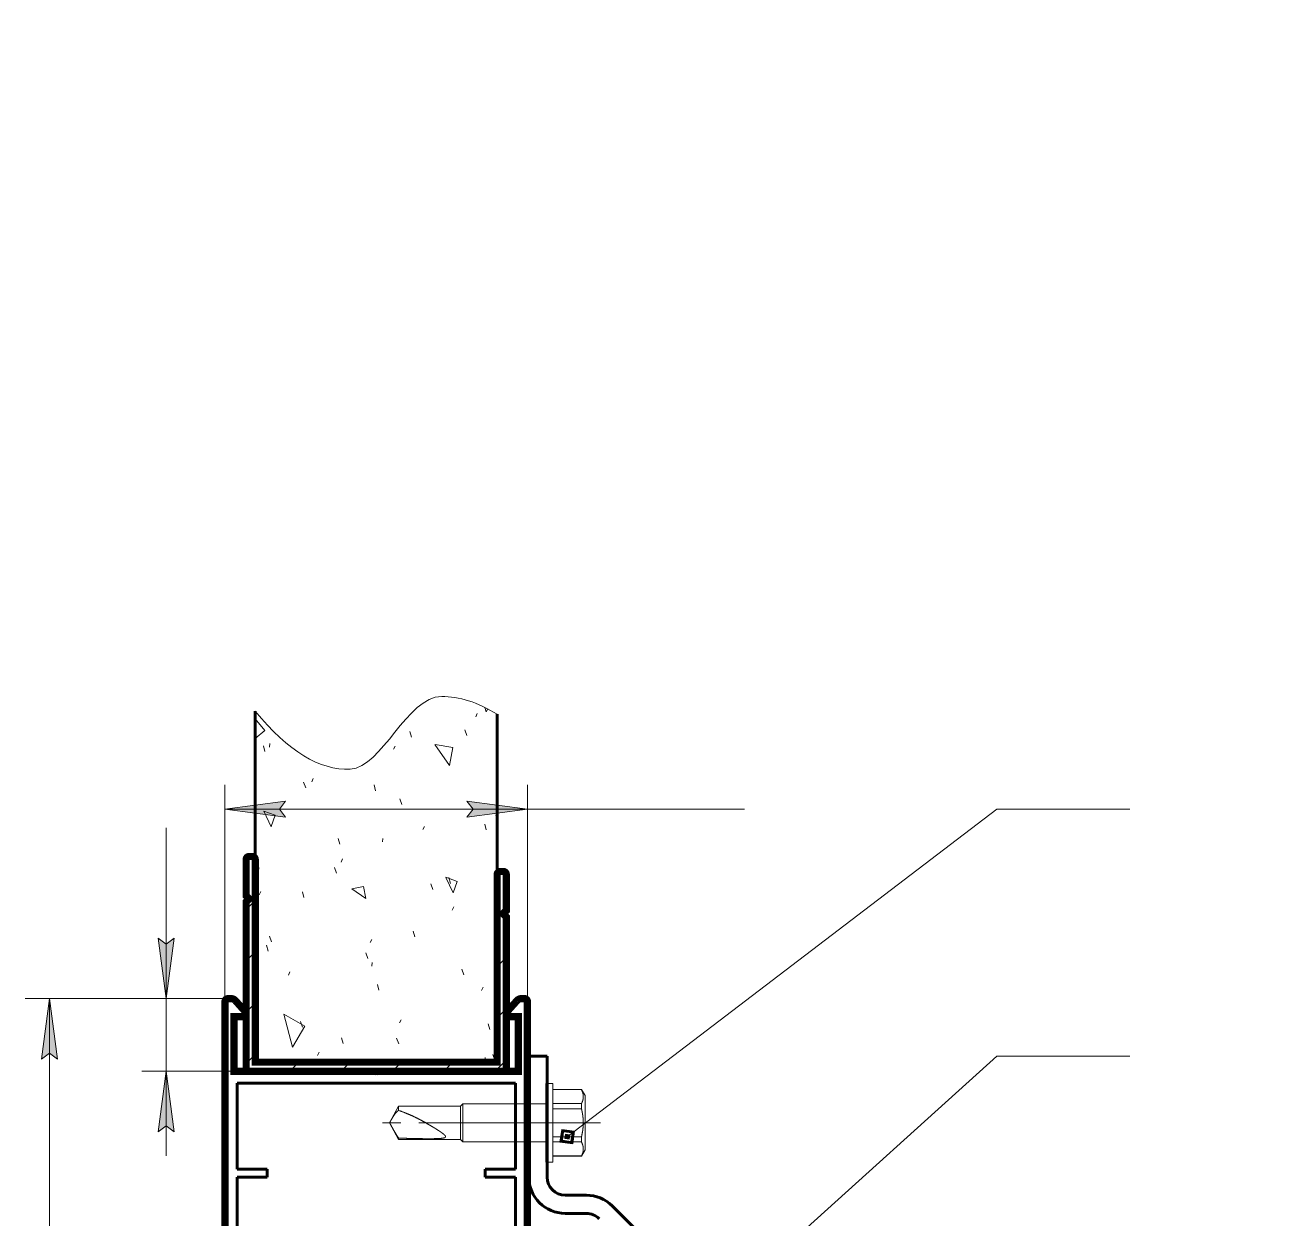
# Model space of a CAD drawing. Header units: millimetres. Extents: x 0 to 841, y 0 to 594.
# Drawn here: x 360.7 to 465, y 144 to 242.7 of the extents above; entities that cross this region are included whole.
import ezdxf

# ---------------------------------------------------------------- set-up
doc = ezdxf.new("R2010")
doc.units = ezdxf.units.MM
for name, pattern in [('K5LT32768', [0]), ('K5LT32770', [0]), ('K5LT_AXLED', [19.5, 15, -1.5, 1.5, -1.5]), ('K5LT_BASIC', [0]), ('K5LT_THIN', [0]), ('K5LT_THIN_INCLUDED_TO_HATCHING', [0])]:
    doc.linetypes.add(name, pattern=pattern)
doc.layers.add('Системный слой', color=7, linetype='Continuous')

# ---------------------------------------------------------------- blocks, each defined once
blk = doc.blocks.new('U92')
at = {"layer": 'Системный слой', "color": 30, "linetype": 'K5LT_AXLED', "lineweight": 18, "true_color": 0xff8000}
for p, q in [((404.3, 154.71), (406.66, 154.71)), ((404.3, 154.7), (406.66, 154.7)), ((406.66, 154.71), (406.95, 154.21)), ((406.66, 154.7), (406.66, 154.71)), ((396.85, 153.53), (396.65, 153.33)), ((403.7, 153.53), (396.85, 153.53)), ((396.85, 153.53), (396.85, 150.38)), ((404.3, 153.55), (406.66, 153.55)), ((406.66, 153.1), (406.66, 153.55)), ((391.53, 153.33), (390.8, 151.96)), ((396.65, 153.33), (391.53, 153.33)), ((391.53, 153.33), (391.53, 152.98)), ((396.65, 150.58), (396.65, 153.33)), ((404.3, 153.1), (406.66, 153.1)), ((391.53, 150.58), (390.8, 151.96)), ((391.53, 150.7), (391.53, 150.58)), ((396.65, 150.58), (391.53, 150.58)), ((396.85, 150.38), (396.65, 150.58)), ((403.7, 150.38), (396.85, 150.38)), ((404.3, 150.81), (406.66, 150.81)), ((404.3, 150.37), (406.66, 150.37)), ((406.66, 150.37), (406.66, 150.81)), ((406.66, 149.21), (406.95, 149.71)), ((403.7, 148.71), (404.3, 148.71)), ((404.3, 149.22), (406.66, 149.22)), ((404.3, 149.21), (406.66, 149.21)), ((406.66, 149.21), (406.66, 149.22))]:
    blk.add_line(p, q, dxfattribs=at)
for points, knots in [([(406.66, 153.55), (406.69, 153.61), (406.73, 153.71), (406.77, 153.83), (406.79, 153.93), (406.8, 154.03), (406.8, 154.12), (406.8, 154.22), (406.79, 154.32), (406.77, 154.41), (406.73, 154.54), (406.69, 154.63), (406.66, 154.7)], [0, 0, 0, 0, 2.165084, 3.247765, 4.330633, 5.413593, 6.496834, 7.58026, 8.663966, 9.747765, 10.83175, 13, 13, 13, 13]), ([(390.8, 151.96), (390.83, 152.02), (390.88, 152.11), (390.95, 152.24), (391.02, 152.35), (391.1, 152.48), (391.18, 152.61), (391.27, 152.73), (391.34, 152.81), (391.43, 152.9), (391.49, 152.95), (391.53, 152.98)], [0, 0, 0, 0, 1.504176, 2.392626, 3.46464, 4.710724, 6.206453, 7.620947, 8.883179, 9.895758, 12, 12, 12, 12]), ([(391.53, 152.98), (391.72, 152.92), (392.05, 152.8), (392.55, 152.59), (393.03, 152.36), (393.5, 152.12), (393.9, 151.89), (394.2, 151.71), (394.41, 151.59), (394.57, 151.49), (394.69, 151.41), (394.81, 151.34), (394.91, 151.27), (395.01, 151.21), (395.08, 151.15), (395.15, 151.1), (395.21, 151.06), (395.26, 151.02), (395.3, 150.98), (395.34, 150.94), (395.38, 150.91), (395.4, 150.88), (395.41, 150.86), (395.42, 150.84), (395.43, 150.82), (395.43, 150.8), (395.42, 150.79), (395.41, 150.77), (395.4, 150.75), (395.37, 150.73), (395.34, 150.72), (395.3, 150.71), (395.25, 150.7), (395.2, 150.69), (395.13, 150.68), (395.05, 150.67), (394.96, 150.66), (394.85, 150.66), (394.71, 150.65), (394.56, 150.65), (394.38, 150.64), (394.2, 150.64), (394.02, 150.64), (393.84, 150.64), (393.64, 150.64), (393.42, 150.65), (393.16, 150.65), (392.76, 150.66), (392.21, 150.67), (391.76, 150.69), (391.53, 150.7)], [0, 0, 0, 0, 3.695674, 6.493974, 9.736498, 13.007954, 15.764358, 17.743186, 19.110548, 20.060766, 20.959179, 21.769647, 22.543978, 23.218085, 23.828109, 24.346105, 24.836155, 25.252922, 25.624352, 26.024358, 26.379929, 26.691066, 26.874208, 27.047701, 27.238697, 27.448683, 27.667991, 27.867967, 28.079474, 28.320733, 28.601801, 28.89542, 29.204128, 29.546194, 29.941906, 30.417557, 30.96798, 31.628115, 32.389595, 33.304905, 34.368495, 35.451313, 36.479219, 37.489156, 38.581158, 39.912937, 41.402425, 43.125267, 46.873525, 51, 51, 51, 51]), ([(406.8, 151.96), (406.8, 152.05), (406.8, 152.2), (406.78, 152.41), (406.76, 152.6), (406.72, 152.84), (406.68, 153.01), (406.66, 153.1)], [0, 0, 0, 0, 2, 3, 4.333333, 6, 8, 8, 8, 8]), ([(391.53, 150.7), (391.47, 150.79), (391.36, 150.97), (391.2, 151.23), (391.08, 151.45), (390.95, 151.67), (390.86, 151.85), (390.8, 151.96)], [0, 0, 0, 0, 1.82277, 3.891909, 4.975416, 6.027865, 8, 8, 8, 8]), ([(406.66, 150.81), (406.68, 150.91), (406.72, 151.08), (406.76, 151.32), (406.78, 151.51), (406.8, 151.72), (406.8, 151.86), (406.8, 151.96)], [0, 0, 0, 0, 2, 3.666667, 5, 6, 8, 8, 8, 8]), ([(406.66, 149.22), (406.69, 149.28), (406.73, 149.38), (406.77, 149.5), (406.79, 149.6), (406.8, 149.7), (406.8, 149.79), (406.8, 149.89), (406.79, 149.99), (406.77, 150.08), (406.73, 150.21), (406.69, 150.3), (406.66, 150.37)], [0, 0, 0, 0, 2.165084, 3.247765, 4.330633, 5.413593, 6.496834, 7.58026, 8.663966, 9.747765, 10.83175, 13, 13, 13, 13])]:
    blk.add_open_spline(points, degree=3, knots=knots, dxfattribs=at)
blk.add_open_spline([(406.95, 149.71), (406.95, 151.96), (406.95, 154.21)], degree=1, dxfattribs=at)

msp = doc.modelspace()

# ---------------------------------------------------------------- hatches: boundary and pattern name
at = {"layer": 'Системный слой'}
for points in [[(382.19, 177.23), (381.69, 177.88), (382.19, 178.54), (377.19, 177.88)], [(402.19, 177.88), (397.19, 178.54), (397.69, 177.88), (397.19, 177.23)], [(372.32, 162.22), (372.98, 167.22), (372.32, 166.72), (371.66, 167.22)], [(363.34, 157.22), (362.68, 162.22), (362.02, 157.22), (362.68, 157.72)], [(372.98, 151.22), (372.32, 156.22), (371.66, 151.22), (372.32, 151.72)]]:
    msp.add_hatch(color=7, dxfattribs=at).paths.add_polyline_path(points)
h = msp.add_hatch(color=7, dxfattribs=at)
h.paths.add_polyline_path([(405.93, 150.22), (406.07, 151.27), (405.02, 151.41), (404.88, 150.36)])
h.paths.add_polyline_path([(405.88, 151.12), (405.78, 150.41), (405.08, 150.51), (405.17, 151.21)])
h.paths.add_polyline_path([(405.68, 150.96), (405.63, 150.61), (405.28, 150.66), (405.33, 151.01)])

# ---------------------------------------------------------------- linework, layer by layer
at = {"layer": 'Системный слой', "color": 5, "linetype": 'K5LT_BASIC', "lineweight": 60, "true_color": 0x0000ff}
for p, q in [((379.69, 173.72), (379.69, 185.97)), ((399.69, 172.48), (399.69, 185.73)), ((403.81, 157.47), (402.31, 157.47)), ((402.31, 157.47), (402.31, 147.47)), ((403.81, 147.47), (403.81, 157.47)), ((389.44, 156.22), (389.69, 155.97)), ((389.69, 155.97), (389.94, 156.22)), ((378.19, 148.12), (378.19, 155.22)), ((378.19, 155.22), (401.19, 155.22)), ((401.19, 155.22), (401.19, 148.12)), ((380.69, 148.12), (378.19, 148.12)), ((378.19, 136.97), (378.19, 147.47)), ((378.19, 147.47), (380.69, 147.47)), ((380.69, 147.47), (380.69, 148.12)), ((401.19, 148.12), (398.69, 148.12)), ((398.69, 148.12), (398.69, 147.47)), ((398.69, 147.47), (401.19, 147.47)), ((401.19, 147.47), (401.19, 136.97)), ((407.06, 145.97), (405.31, 145.97)), ((426.35, 127.92), (409.19, 145.09)), ((405.31, 144.47), (407.06, 144.47))]:
    msp.add_line(p, q, dxfattribs=at)
at = {"layer": 'Системный слой', "color": 7, "linetype": 'K5LT32770', "lineweight": 18}
for p, q in [((397.91, 185.52), (398.03, 185.79)), ((398.78, 185.93), (398.68, 186.29)), ((398.78, 185.93), (398.92, 186.17)), ((380.49, 184.39), (379.69, 185.34)), ((379.69, 183.72), (380.49, 184.39)), ((392.6, 183.82), (392.47, 184.3)), ((397.19, 183.96), (397.01, 184.43)), ((380.49, 182.64), (380.36, 183.13)), ((380.87, 183.01), (380.89, 183.31)), ((391.13, 182.83), (391.26, 183.1)), ((395.76, 181.49), (394.54, 183.23)), ((396.02, 182.97), (394.55, 183.23)), ((395.76, 181.49), (396.02, 182.97)), ((383.86, 179.64), (383.69, 180.11)), ((384.36, 180.14), (384.49, 180.41)), ((389.64, 179.4), (389.51, 179.88)), ((391.8, 178.27), (391.63, 178.74)), ((381.35, 177.38), (380.41, 177.72)), ((381.01, 176.43), (380.41, 177.72)), ((381, 176.44), (381.35, 177.38)), ((393.55, 176.19), (393.68, 176.46)), ((398.79, 176.16), (398.66, 176.64)), ((399.69, 177.07), (399.58, 177.38)), ((386.68, 174.99), (386.55, 175.47)), ((390.22, 175.17), (390.25, 175.47)), ((386.78, 173.5), (386.91, 173.77)), ((379.97, 172.75), (380, 173.05)), ((386.42, 172.59), (386.25, 173.06)), ((396.38, 171.91), (395.44, 172.25)), ((396.05, 170.96), (395.45, 172.24)), ((395.83, 171.74), (395.7, 172.23)), ((388.65, 171.48), (387.67, 171.31)), ((388.83, 170.5), (387.67, 171.31)), ((388.83, 170.5), (388.65, 171.48)), ((394.37, 171.23), (394.2, 171.7)), ((396.04, 170.97), (396.38, 171.91)), ((380.01, 170.81), (380.14, 171.08)), ((383.72, 170.57), (383.59, 171.05)), ((395.97, 169.54), (396.1, 169.81)), ((381.04, 166.91), (380.87, 167.38)), ((389.2, 166.85), (389.33, 167.12)), ((392.87, 167.33), (392.74, 167.81)), ((399.57, 167.32), (399.6, 167.62)), ((380.76, 166.15), (380.63, 166.64)), ((388.99, 165.54), (388.82, 166.01)), ((389.32, 164.91), (389.35, 165.2)), ((382.43, 164.16), (382.56, 164.43)), ((396.93, 164.18), (396.76, 164.65)), ((389.91, 162.91), (389.79, 163.39)), ((398.39, 162.9), (398.52, 163.17)), ((383.78, 159.95), (382.05, 160.95)), ((382.78, 158.22), (382.05, 160.95)), ((382.78, 158.22), (383.78, 159.95)), ((383.61, 159.86), (383.44, 160.33)), ((391.62, 160.21), (391.75, 160.48)), ((399.07, 159.67), (398.94, 160.15)), ((399.52, 158.59), (399.69, 160.48)), ((386.96, 158.5), (386.83, 158.98)), ((391.55, 158.49), (391.38, 158.96)), ((399.53, 158.59), (399.69, 158.73)), ((384.85, 157.52), (384.97, 157.79)), ((399.5, 157.13), (399.33, 157.6)), ((390.91, 156.97), (389.94, 157.13)), ((390.06, 156.97), (389.94, 157.13)), ((390.65, 156.97), (389.97, 157.21)), ((390.09, 156.97), (389.98, 157.21)), ((398.67, 157.06), (398.7, 157.36))]:
    msp.add_line(p, q, dxfattribs=at)
at = {"layer": 'Системный слой', "color": 7, "linetype": 'K5LT_THIN', "lineweight": 18}
for p, q in [((377.19, 161.97), (377.19, 179.88)), ((402.19, 161.97), (402.19, 179.88)), ((377.19, 177.88), (382.19, 178.54)), ((382.19, 178.54), (381.69, 177.88)), ((397.69, 177.88), (397.19, 178.54)), ((397.19, 178.54), (402.19, 177.88)), ((382.19, 177.23), (377.19, 177.88)), ((377.19, 177.88), (402.19, 177.88)), ((381.69, 177.88), (382.19, 177.23)), ((402.19, 177.88), (397.19, 177.23)), ((397.19, 177.23), (397.69, 177.88)), ((402.19, 177.88), (420.14, 177.88)), ((440.99, 177.88), (405.48, 150.81)), ((440.99, 177.88), (451.98, 177.88)), ((372.32, 162.22), (372.32, 176.33)), ((372.32, 162.22), (372.32, 169.22)), ((372.32, 166.72), (371.66, 167.22)), ((371.66, 167.22), (372.32, 162.22)), ((372.32, 162.22), (372.98, 167.22)), ((372.98, 167.22), (372.32, 166.72)), ((377.44, 162.22), (360.68, 162.22)), ((362.02, 157.22), (362.68, 162.22)), ((362.68, 162.22), (363.34, 157.22)), ((362.68, 162.22), (362.68, 122.22)), ((377.44, 162.22), (370.32, 162.22)), ((372.32, 162.22), (372.32, 156.22)), ((362.68, 157.72), (362.02, 157.22)), ((363.34, 157.22), (362.68, 157.72)), ((440.99, 157.47), (417.77, 136.5)), ((440.99, 157.47), (451.98, 157.47)), ((379.19, 156.22), (370.32, 156.22)), ((372.32, 156.22), (371.66, 151.22)), ((372.98, 151.22), (372.32, 156.22)), ((372.32, 156.22), (372.32, 149.22)), ((371.66, 151.22), (372.32, 151.72)), ((372.32, 151.72), (372.98, 151.22)), ((405.02, 151.41), (404.88, 150.36)), ((406.07, 151.27), (405.02, 151.41)), ((404.88, 150.36), (405.93, 150.22)), ((405.17, 151.21), (405.08, 150.51)), ((405.08, 150.51), (405.78, 150.41)), ((405.88, 151.12), (405.17, 151.21)), ((405.33, 151.01), (405.28, 150.66)), ((405.28, 150.66), (405.63, 150.61)), ((405.68, 150.96), (405.33, 151.01)), ((405.63, 150.61), (405.68, 150.96)), ((405.68, 150.96), (405.88, 151.12)), ((405.78, 150.41), (405.88, 151.12)), ((405.88, 151.12), (406.07, 151.27)), ((405.93, 150.22), (406.07, 151.27))]:
    msp.add_line(p, q, dxfattribs=at)
at = {"layer": 'Системный слой', "color": 7, "linetype": 'K5LT32768', "lineweight": 18}
for p, q in [((378.94, 169.58), (379.69, 170.33)), ((399.69, 169.12), (400.44, 169.87)), ((378.94, 165.34), (379.69, 166.09)), ((399.69, 164.87), (400.44, 165.62)), ((378.94, 161.1), (379.69, 161.85)), ((399.69, 160.63), (400.44, 161.38)), ((378.94, 156.85), (379.69, 157.6)), ((382.55, 156.22), (383.3, 156.97)), ((386.79, 156.22), (387.54, 156.97)), ((391.03, 156.22), (391.78, 156.97)), ((395.27, 156.22), (396.02, 156.97)), ((399.52, 156.22), (400.44, 157.14))]:
    msp.add_line(p, q, dxfattribs=at)
at = {"layer": 'Системный слой', "color": 30, "linetype": 'K5LT_AXLED', "lineweight": 18, "true_color": 0xff8000}
for p, q in [((403.7, 155.21), (404.3, 155.21)), ((408.22, 151.96), (390.13, 151.96))]:
    msp.add_line(p, q, dxfattribs=at)
at = {"layer": 'Системный слой', "color": 5, "linetype": 'K5LT_BASIC', "true_color": 0x0000ff, "const_width": 0.6}
for points in [[(399.69, 158.32), (399.69, 156.97), (379.69, 156.97), (379.69, 173.72, 0.414214), (379.44, 173.97), (379.19, 173.97, 0.414214), (378.94, 173.72), (378.94, 170.72), (379.19, 170.47), (378.94, 170.22), (378.94, 156.47, 0.414214), (379.19, 156.22), (400.19, 156.22, 0.414214), (400.44, 156.47), (400.44, 158.32)], [(400.44, 156.47), (400.44, 168.98), (400.19, 169.23), (400.44, 169.48), (400.44, 172.48, 0.414214), (400.19, 172.73), (399.94, 172.73, 0.414214), (399.69, 172.48), (399.69, 158.32)], [(389.44, 128.22), (377.94, 128.22), (377.94, 123.72), (378.69, 123.72, -0.646887), (378.88, 123.3), (378.06, 122.38, -0.214413), (377.69, 122.22), (377.44, 122.22, -0.414214), (377.19, 122.47), (377.19, 161.97, -0.414214), (377.44, 162.22), (377.69, 162.22, -0.214413), (378.06, 162.05), (378.88, 161.13, -0.646887), (378.69, 160.72), (377.94, 160.72), (377.94, 156.22), (389.44, 156.22)], [(389.94, 156.22), (401.44, 156.22), (401.44, 160.72), (400.69, 160.72, -0.646887), (400.5, 161.13), (401.32, 162.05, -0.214413), (401.69, 162.22), (401.94, 162.22, -0.414214), (402.19, 161.97), (402.19, 122.47, -0.414214), (401.94, 122.22), (401.69, 122.22, -0.214413), (401.32, 122.38), (400.5, 123.3, -0.646887), (400.69, 123.72), (401.44, 123.72), (401.44, 128.22), (389.94, 128.22)]]:
    msp.add_lwpolyline(points, format="xyb", dxfattribs=at)
at = {"layer": 'Системный слой', "color": 5, "linetype": 'K5LT_BASIC', "lineweight": 60, "true_color": 0x0000ff}
for centre, radius, start, end in [((405.31, 147.47), 3, 180, 270), ((405.31, 147.47), 1.5, 180, 270), ((407.06, 142.97), 3, 45, 90), ((407.06, 142.97), 1.5, 45, 90)]:
    msp.add_arc(centre, radius, start, end, dxfattribs=at)
at = {"layer": 'Системный слой', "color": 7, "linetype": 'K5LT_THIN_INCLUDED_TO_HATCHING', "lineweight": 18}
msp.add_open_spline([(379.69, 185.97), (382.41, 182.67), (385.03, 181.07), (387.54, 181.19), (390.18, 181.31), (392.22, 187.19), (395.1, 187.2), (396.54, 187.21), (398.07, 186.72), (399.69, 185.73)], degree=3, knots=[0, 0, 0, 0, 1, 1, 1, 2, 2, 2, 3, 3, 3, 3], dxfattribs=at)
at = {"layer": 'Системный слой', "color": 30, "linetype": 'K5LT_AXLED', "lineweight": 18, "true_color": 0xff8000}
for points, knots in [([(403.7, 148.71), (403.7, 150.38), (403.7, 153.53), (403.7, 155.21)], [0, 0, 3.35, 9.65, 13, 13]), ([(404.3, 148.71), (404.3, 149.21), (404.3, 154.71), (404.3, 155.21)], [0, 0, 1, 12, 13, 13])]:
    msp.add_open_spline(points, degree=1, knots=knots, dxfattribs=at)

# ---------------------------------------------------------------- block references
at = {"layer": 'Системный слой'}
msp.add_blockref('U92', (0, 0), dxfattribs=at)

doc.saveas('drawing.dxf')
